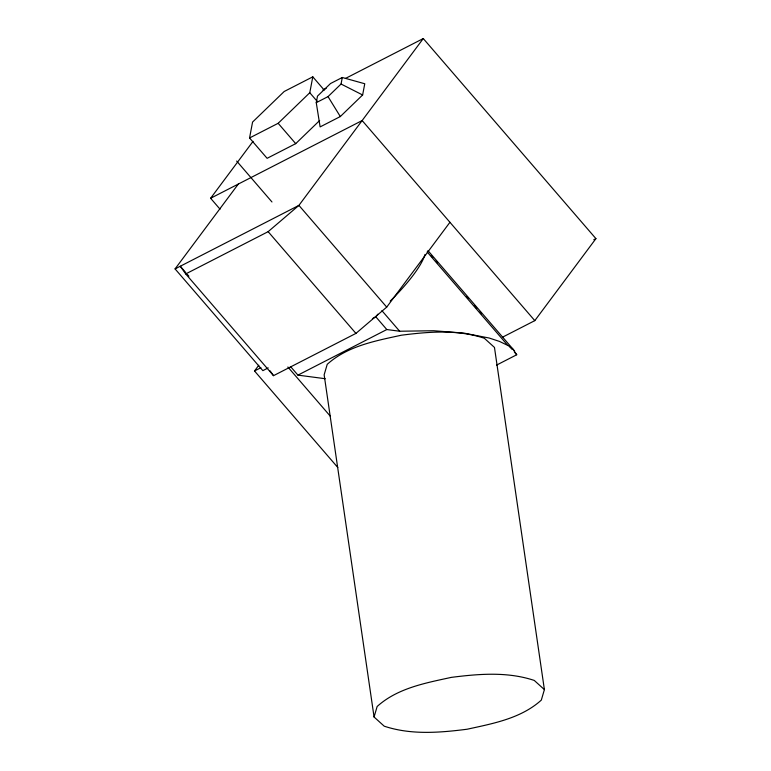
<?xml version="1.0" encoding="UTF-8"?>
<svg xmlns="http://www.w3.org/2000/svg" width="771" height="771" viewBox="0 0 771 771"><rect width="100%" height="100%" fill="white"/><g stroke="black" fill="none" stroke-linecap="round" stroke-linejoin="round"><path stroke-width="1.16" d="M319.647 120.517L295.717 143.647L267.113 158.315L249.553 137.97L252.57 122.069L284.191 91.498L312.795 76.83L324.244 90.101M249.553 137.97L278.158 123.302L309.778 92.732L312.795 76.83M316.255 102.659L317.498 96.115L330.518 83.528L342.295 77.486L364.76 83.75L362.63 94.978L340.31 116.556L320.119 126.907L316.255 102.659L328.032 96.616L341.052 84.029L342.295 77.486M374.07 717.001L377.144 706.496C397.479 688.117 425.419 683.039 451.334 677.372C478.878 673.873 507.443 671.502 534.255 680.427L544.393 689.602L541.319 700.107C520.974 718.476 493.035 723.564 467.12 729.231C439.586 732.729 411.01 735.091 384.209 726.176L374.07 717.001L324.148 374.831L327.222 364.326C347.567 345.948 375.506 340.869 401.421 335.202C428.955 331.703 457.531 329.342 484.333 338.257L494.471 347.432L544.393 689.602M220.034 209.182L210.618 198.263L253.042 141.344M268.202 367.902L262.863 370.639L175.075 268.906L238.306 184.067M502.788 337.052L534.804 320.64L595.925 238.634L423.269 38.55L298.917 205.385L268.144 231.666L185.724 273.936L180.279 266.236L185.763 272.597M337.804 467.505L254.517 370.976L258.786 365.242M372.422 318.616L375.863 316.852L377.838 314.192M185.724 273.936L273.512 375.67L355.932 333.4L386.714 307.118L449.936 222.289M322.962 89.995L326.162 88.347M345.369 78.497L423.269 38.55M210.618 198.263L362.148 120.555L534.804 320.64M175.075 268.906L298.917 205.385L386.714 307.118M254.517 370.976L260.887 367.709M290.898 366.967L297.934 375.13L386.811 329.545L399.657 331.231L433.697 330.74L463.949 333.111L489.219 338.035L499.502 341.428L507.838 345.447L427.153 251.944M593.786 239.723L595.925 238.634M496.582 365.088L516.715 354.766L512.975 349.244A122.849 38.165 -8.3 0 0 507.829 345.447M297.934 375.13L325.227 378.715M341.052 84.029L362.63 94.978M309.778 92.732L317.411 101.579M427.924 250.565L514.614 351.007M431.201 255.664L432.762 257.485M435.904 261.118L437.475 262.94M466.503 296.575L468.074 298.396M474.348 305.663L476.7 308.39M479.841 312.033L481.412 313.855M509.65 346.584L512.011 349.311M514.363 352.039L516.715 354.766M278.158 123.302L295.717 143.647M381.915 310.665L399.657 331.231M375.863 316.852L386.811 329.545M236.658 161.052L271.97 201.973M268.144 231.666L355.932 333.4M287.872 367.006L330.296 416.176M187.334 274.409L188.895 276.23M270.11 370.861L273.512 375.67M328.032 96.616L340.31 116.556M424.956 254.469A86.342 20.036 -40.8 0 1 390.203 301.104"/></g></svg>
